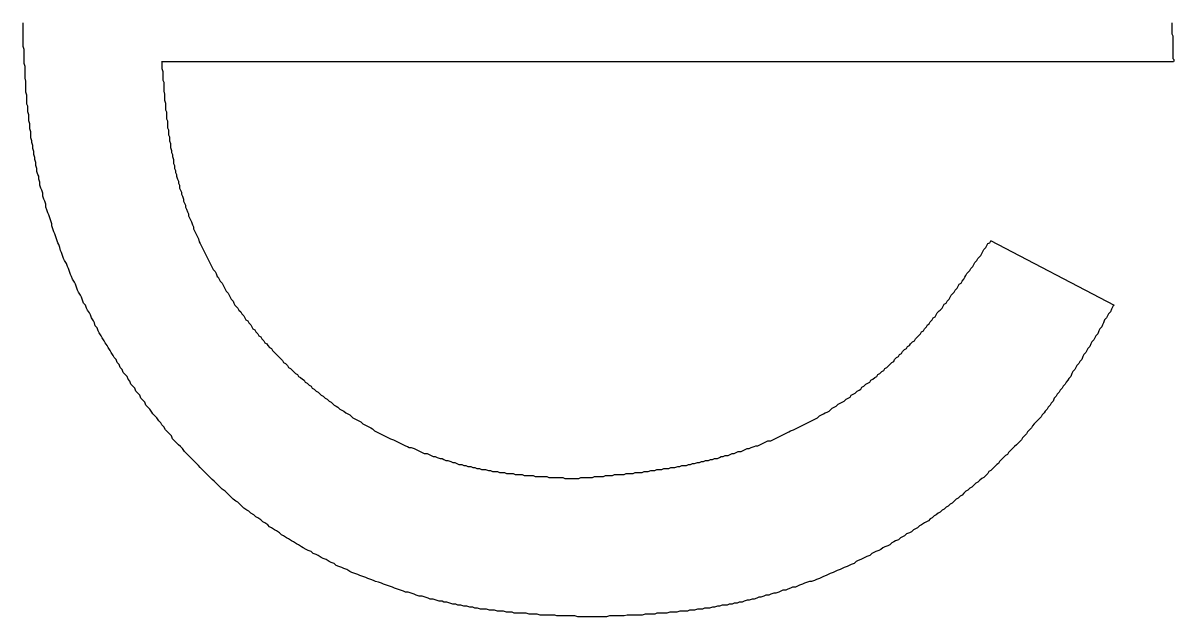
# Model space of a CAD drawing. Extents: x 50 to 797, y -88 to 551.
# Drawn here: x 154.414 to 155.576, y 537.193 to 537.793 of the extents above; entities that cross this region are included whole.
import ezdxf

# ---------------------------------------------------------------- set-up
doc = ezdxf.new("R2010")
doc.units = 0
doc.layers.get('0').update_dxf_attribs({"linetype": 'CONTINUOUS'})

msp = doc.modelspace()

# ---------------------------------------------------------------- linework, layer by layer
at = {"color": 7, "linetype": 'CONTINUOUS'}
for p, q in [((155.5756, 537.7536), (154.5539, 537.7536)), ((155.3909, 537.5733), (155.5155, 537.5079))]:
    msp.add_line(p, q, dxfattribs=at)
at = {"color": 7}
for points in [[(154.414, 537.781, 0), (154.414, 537.782, 0), (154.414, 537.784, 0), (154.414, 537.786, 0), (154.414, 537.788, 0), (154.414, 537.79, 0), (154.414, 537.792, 0), (154.414, 537.793, 0)], [(155.574, 537.793, 0), (155.574, 537.792, 0), (155.574, 537.79, 0), (155.574, 537.788, 0), (155.574, 537.786, 0), (155.574, 537.784, 0), (155.574, 537.782, 0), (155.575, 537.78, 0), (155.575, 537.778, 0), (155.575, 537.776, 0), (155.575, 537.774, 0), (155.575, 537.773, 0), (155.575, 537.771, 0), (155.575, 537.769, 0), (155.575, 537.767, 0), (155.575, 537.765, 0), (155.575, 537.763, 0), (155.575, 537.761, 0), (155.575, 537.759, 0), (155.575, 537.757, 0), (155.576, 537.756, 0), (155.576, 537.754, 0)], [(154.988, 537.193, 0), (154.985, 537.193, 0), (154.982, 537.193, 0), (154.979, 537.193, 0), (154.977, 537.193, 0), (154.974, 537.193, 0), (154.971, 537.194, 0), (154.968, 537.194, 0), (154.965, 537.194, 0), (154.962, 537.194, 0), (154.959, 537.194, 0), (154.956, 537.194, 0), (154.953, 537.194, 0), (154.951, 537.195, 0), (154.948, 537.195, 0), (154.945, 537.195, 0), (154.942, 537.195, 0), (154.939, 537.195, 0), (154.936, 537.195, 0), (154.933, 537.196, 0), (154.93, 537.196, 0), (154.928, 537.196, 0), (154.925, 537.196, 0), (154.922, 537.197, 0), (154.919, 537.197, 0), (154.916, 537.197, 0), (154.913, 537.197, 0), (154.91, 537.197, 0), (154.908, 537.198, 0), (154.905, 537.198, 0), (154.902, 537.198, 0), (154.899, 537.199, 0), (154.896, 537.199, 0), (154.893, 537.199, 0), (154.89, 537.2, 0), (154.888, 537.2, 0), (154.885, 537.2, 0), (154.882, 537.201, 0), (154.879, 537.201, 0), (154.876, 537.201, 0), (154.873, 537.202, 0), (154.87, 537.202, 0), (154.868, 537.203, 0), (154.865, 537.203, 0), (154.862, 537.204, 0), (154.859, 537.204, 0), (154.856, 537.205, 0), (154.853, 537.205, 0), (154.851, 537.206, 0), (154.848, 537.206, 0), (154.845, 537.207, 0), (154.842, 537.208, 0), (154.839, 537.208, 0), (154.837, 537.209, 0), (154.834, 537.209, 0), (154.831, 537.21, 0), (154.828, 537.211, 0), (154.825, 537.211, 0), (154.823, 537.212, 0), (154.82, 537.213, 0), (154.817, 537.214, 0), (154.814, 537.214, 0), (154.811, 537.215, 0), (154.809, 537.216, 0), (154.806, 537.217, 0), (154.803, 537.218, 0), (154.8, 537.218, 0), (154.798, 537.219, 0), (154.795, 537.22, 0), (154.792, 537.221, 0), (154.789, 537.222, 0), (154.787, 537.223, 0), (154.784, 537.224, 0), (154.781, 537.225, 0), (154.778, 537.226, 0), (154.776, 537.227, 0), (154.773, 537.228, 0), (154.77, 537.229, 0), (154.768, 537.23, 0), (154.765, 537.231, 0), (154.762, 537.232, 0), (154.76, 537.233, 0), (154.757, 537.234, 0), (154.754, 537.235, 0), (154.752, 537.236, 0), (154.749, 537.237, 0), (154.746, 537.238, 0), (154.744, 537.239, 0), (154.741, 537.241, 0), (154.738, 537.242, 0), (154.736, 537.243, 0), (154.733, 537.244, 0), (154.73, 537.245, 0), (154.728, 537.247, 0), (154.725, 537.248, 0), (154.723, 537.249, 0), (154.72, 537.251, 0), (154.717, 537.252, 0), (154.715, 537.253, 0), (154.712, 537.255, 0), (154.71, 537.256, 0), (154.707, 537.257, 0), (154.705, 537.259, 0), (154.702, 537.26, 0), (154.7, 537.261, 0), (154.697, 537.263, 0), (154.695, 537.264, 0), (154.692, 537.266, 0), (154.69, 537.267, 0), (154.687, 537.269, 0), (154.685, 537.27, 0), (154.682, 537.272, 0), (154.68, 537.273, 0), (154.677, 537.275, 0), (154.675, 537.276, 0), (154.673, 537.278, 0), (154.67, 537.28, 0), (154.668, 537.281, 0), (154.665, 537.283, 0), (154.663, 537.284, 0), (154.661, 537.286, 0), (154.658, 537.288, 0), (154.656, 537.289, 0), (154.654, 537.291, 0), (154.651, 537.293, 0), (154.649, 537.294, 0), (154.647, 537.296, 0), (154.644, 537.298, 0), (154.642, 537.3, 0), (154.64, 537.301, 0), (154.637, 537.303, 0), (154.635, 537.305, 0), (154.633, 537.307, 0), (154.631, 537.309, 0), (154.629, 537.31, 0), (154.626, 537.312, 0), (154.624, 537.314, 0), (154.622, 537.316, 0), (154.62, 537.318, 0), (154.618, 537.32, 0), (154.615, 537.322, 0), (154.613, 537.324, 0), (154.611, 537.326, 0), (154.609, 537.328, 0), (154.607, 537.33, 0), (154.605, 537.332, 0), (154.603, 537.334, 0), (154.601, 537.336, 0), (154.599, 537.338, 0), (154.597, 537.34, 0), (154.595, 537.342, 0), (154.593, 537.344, 0), (154.591, 537.346, 0), (154.589, 537.348, 0), (154.587, 537.35, 0), (154.585, 537.352, 0), (154.583, 537.354, 0), (154.581, 537.356, 0), (154.579, 537.358, 0), (154.577, 537.36, 0), (154.575, 537.363, 0), (154.573, 537.365, 0), (154.571, 537.367, 0), (154.569, 537.369, 0), (154.567, 537.371, 0), (154.565, 537.373, 0), (154.564, 537.376, 0), (154.562, 537.378, 0), (154.56, 537.38, 0), (154.558, 537.382, 0), (154.556, 537.385, 0), (154.554, 537.387, 0), (154.553, 537.389, 0), (154.551, 537.391, 0), (154.549, 537.394, 0), (154.547, 537.396, 0), (154.545, 537.398, 0), (154.544, 537.4, 0), (154.542, 537.403, 0), (154.54, 537.405, 0), (154.538, 537.407, 0), (154.537, 537.41, 0), (154.535, 537.412, 0), (154.533, 537.414, 0), (154.532, 537.417, 0), (154.53, 537.419, 0), (154.528, 537.421, 0), (154.527, 537.424, 0), (154.525, 537.426, 0), (154.523, 537.428, 0), (154.522, 537.431, 0), (154.52, 537.433, 0), (154.519, 537.436, 0), (154.517, 537.438, 0), (154.515, 537.44, 0), (154.514, 537.443, 0), (154.512, 537.445, 0), (154.511, 537.448, 0), (154.509, 537.45, 0), (154.508, 537.453, 0), (154.506, 537.455, 0), (154.505, 537.457, 0), (154.503, 537.46, 0), (154.502, 537.462, 0), (154.5, 537.465, 0), (154.499, 537.467, 0), (154.497, 537.47, 0), (154.496, 537.472, 0), (154.494, 537.475, 0), (154.493, 537.477, 0), (154.491, 537.48, 0), (154.49, 537.482, 0), (154.489, 537.485, 0), (154.487, 537.487, 0), (154.486, 537.49, 0), (154.485, 537.492, 0), (154.483, 537.495, 0), (154.482, 537.498, 0), (154.481, 537.5, 0), (154.479, 537.503, 0), (154.478, 537.505, 0), (154.477, 537.508, 0), (154.475, 537.51, 0), (154.474, 537.513, 0), (154.473, 537.516, 0), (154.472, 537.518, 0), (154.47, 537.521, 0), (154.469, 537.523, 0), (154.468, 537.526, 0), (154.467, 537.529, 0), (154.466, 537.531, 0), (154.464, 537.534, 0), (154.463, 537.537, 0), (154.462, 537.539, 0), (154.461, 537.542, 0), (154.46, 537.545, 0), (154.459, 537.547, 0), (154.458, 537.55, 0), (154.456, 537.553, 0), (154.455, 537.555, 0), (154.454, 537.558, 0), (154.453, 537.561, 0), (154.452, 537.563, 0), (154.451, 537.566, 0), (154.45, 537.569, 0), (154.449, 537.571, 0), (154.448, 537.574, 0), (154.447, 537.577, 0), (154.446, 537.58, 0), (154.445, 537.582, 0), (154.444, 537.585, 0), (154.443, 537.588, 0), (154.443, 537.59, 0), (154.442, 537.593, 0), (154.441, 537.596, 0), (154.44, 537.599, 0), (154.439, 537.601, 0), (154.438, 537.604, 0), (154.437, 537.607, 0), (154.437, 537.61, 0), (154.436, 537.613, 0), (154.435, 537.615, 0), (154.434, 537.618, 0), (154.434, 537.621, 0), (154.433, 537.624, 0), (154.432, 537.626, 0), (154.431, 537.629, 0), (154.431, 537.632, 0), (154.43, 537.635, 0), (154.43, 537.638, 0), (154.429, 537.64, 0), (154.428, 537.643, 0), (154.428, 537.646, 0), (154.427, 537.649, 0), (154.427, 537.652, 0), (154.426, 537.655, 0), (154.426, 537.657, 0), (154.425, 537.66, 0), (154.425, 537.663, 0), (154.424, 537.666, 0), (154.424, 537.669, 0), (154.423, 537.672, 0), (154.423, 537.674, 0), (154.422, 537.677, 0), (154.422, 537.68, 0), (154.422, 537.683, 0), (154.421, 537.686, 0), (154.421, 537.689, 0), (154.421, 537.691, 0), (154.42, 537.694, 0), (154.42, 537.697, 0), (154.42, 537.7, 0), (154.419, 537.703, 0), (154.419, 537.706, 0), (154.419, 537.709, 0), (154.418, 537.711, 0), (154.418, 537.714, 0), (154.418, 537.717, 0), (154.418, 537.72, 0), (154.417, 537.723, 0), (154.417, 537.726, 0), (154.417, 537.729, 0), (154.417, 537.732, 0), (154.417, 537.734, 0), (154.416, 537.737, 0), (154.416, 537.74, 0), (154.416, 537.743, 0), (154.416, 537.746, 0), (154.416, 537.749, 0), (154.415, 537.752, 0), (154.415, 537.755, 0), (154.415, 537.757, 0), (154.415, 537.76, 0), (154.415, 537.763, 0), (154.415, 537.766, 0), (154.414, 537.769, 0), (154.414, 537.772, 0), (154.414, 537.775, 0), (154.414, 537.778, 0), (154.414, 537.781, 0)], [(154.554, 537.754, 0), (154.554, 537.751, 0), (154.554, 537.749, 0), (154.554, 537.747, 0), (154.555, 537.744, 0), (154.555, 537.742, 0), (154.555, 537.74, 0), (154.555, 537.738, 0), (154.555, 537.735, 0), (154.556, 537.733, 0), (154.556, 537.731, 0), (154.556, 537.728, 0), (154.556, 537.726, 0), (154.556, 537.724, 0), (154.557, 537.721, 0), (154.557, 537.719, 0), (154.557, 537.717, 0), (154.557, 537.715, 0), (154.558, 537.712, 0), (154.558, 537.71, 0), (154.558, 537.708, 0), (154.558, 537.705, 0), (154.559, 537.703, 0), (154.559, 537.701, 0), (154.559, 537.699, 0), (154.559, 537.696, 0), (154.56, 537.694, 0), (154.56, 537.692, 0), (154.56, 537.689, 0), (154.56, 537.687, 0), (154.561, 537.685, 0), (154.561, 537.683, 0), (154.561, 537.68, 0), (154.562, 537.678, 0), (154.562, 537.676, 0), (154.562, 537.674, 0), (154.563, 537.671, 0), (154.563, 537.669, 0), (154.563, 537.667, 0), (154.564, 537.664, 0), (154.564, 537.662, 0), (154.565, 537.66, 0), (154.565, 537.658, 0), (154.566, 537.655, 0), (154.566, 537.653, 0), (154.566, 537.651, 0), (154.567, 537.649, 0), (154.567, 537.646, 0), (154.568, 537.644, 0), (154.568, 537.642, 0), (154.569, 537.64, 0), (154.569, 537.638, 0), (154.57, 537.635, 0), (154.571, 537.633, 0), (154.571, 537.631, 0), (154.572, 537.629, 0), (154.572, 537.626, 0), (154.573, 537.624, 0), (154.574, 537.622, 0), (154.574, 537.62, 0), (154.575, 537.618, 0), (154.576, 537.615, 0), (154.576, 537.613, 0), (154.577, 537.611, 0), (154.578, 537.609, 0), (154.578, 537.607, 0), (154.579, 537.605, 0), (154.58, 537.602, 0), (154.581, 537.6, 0), (154.581, 537.598, 0), (154.582, 537.596, 0), (154.583, 537.594, 0), (154.584, 537.592, 0), (154.585, 537.589, 0), (154.586, 537.587, 0), (154.586, 537.585, 0), (154.587, 537.583, 0), (154.588, 537.581, 0), (154.589, 537.579, 0), (154.59, 537.577, 0), (154.591, 537.575, 0), (154.592, 537.572, 0), (154.593, 537.57, 0), (154.594, 537.568, 0), (154.595, 537.566, 0), (154.596, 537.564, 0), (154.597, 537.562, 0), (154.598, 537.56, 0), (154.599, 537.558, 0), (154.6, 537.556, 0), (154.601, 537.554, 0), (154.602, 537.552, 0), (154.603, 537.55, 0), (154.604, 537.548, 0), (154.605, 537.546, 0), (154.606, 537.544, 0), (154.608, 537.542, 0), (154.609, 537.54, 0), (154.61, 537.537, 0), (154.611, 537.536, 0), (154.612, 537.534, 0), (154.613, 537.532, 0), (154.615, 537.53, 0), (154.616, 537.528, 0), (154.617, 537.526, 0), (154.618, 537.524, 0), (154.619, 537.522, 0), (154.621, 537.52, 0), (154.622, 537.518, 0), (154.623, 537.516, 0), (154.624, 537.514, 0), (154.626, 537.512, 0), (154.627, 537.51, 0), (154.628, 537.508, 0), (154.63, 537.506, 0), (154.631, 537.505, 0), (154.632, 537.503, 0), (154.634, 537.501, 0), (154.635, 537.499, 0), (154.637, 537.497, 0), (154.638, 537.495, 0), (154.639, 537.493, 0), (154.641, 537.492, 0), (154.642, 537.49, 0), (154.644, 537.488, 0), (154.645, 537.486, 0), (154.646, 537.484, 0), (154.648, 537.483, 0), (154.649, 537.481, 0), (154.651, 537.479, 0), (154.652, 537.477, 0), (154.654, 537.476, 0), (154.655, 537.474, 0), (154.657, 537.472, 0), (154.658, 537.47, 0), (154.66, 537.469, 0), (154.661, 537.467, 0), (154.663, 537.465, 0), (154.665, 537.464, 0), (154.666, 537.462, 0), (154.668, 537.46, 0), (154.669, 537.459, 0), (154.671, 537.457, 0), (154.673, 537.455, 0), (154.674, 537.454, 0), (154.676, 537.452, 0), (154.677, 537.45, 0), (154.679, 537.449, 0), (154.681, 537.447, 0), (154.682, 537.445, 0), (154.684, 537.444, 0), (154.686, 537.442, 0), (154.687, 537.441, 0), (154.689, 537.439, 0), (154.691, 537.438, 0), (154.692, 537.436, 0), (154.694, 537.435, 0), (154.696, 537.433, 0), (154.698, 537.432, 0), (154.699, 537.43, 0), (154.701, 537.429, 0), (154.703, 537.427, 0), (154.705, 537.426, 0), (154.706, 537.424, 0), (154.708, 537.423, 0), (154.71, 537.421, 0), (154.712, 537.42, 0), (154.714, 537.418, 0), (154.715, 537.417, 0), (154.717, 537.416, 0), (154.719, 537.414, 0), (154.721, 537.413, 0), (154.723, 537.411, 0), (154.725, 537.41, 0), (154.726, 537.409, 0), (154.728, 537.407, 0), (154.73, 537.406, 0), (154.732, 537.405, 0), (154.734, 537.403, 0), (154.736, 537.402, 0), (154.738, 537.401, 0), (154.74, 537.399, 0), (154.742, 537.398, 0), (154.744, 537.397, 0), (154.745, 537.396, 0), (154.747, 537.394, 0), (154.749, 537.393, 0), (154.751, 537.392, 0), (154.753, 537.391, 0), (154.755, 537.39, 0), (154.757, 537.388, 0), (154.759, 537.387, 0), (154.761, 537.386, 0), (154.763, 537.385, 0), (154.765, 537.384, 0), (154.767, 537.383, 0), (154.769, 537.381, 0), (154.771, 537.38, 0), (154.773, 537.379, 0), (154.775, 537.378, 0), (154.777, 537.377, 0), (154.779, 537.376, 0), (154.781, 537.375, 0), (154.783, 537.374, 0), (154.785, 537.373, 0), (154.788, 537.372, 0), (154.79, 537.371, 0), (154.792, 537.37, 0), (154.794, 537.369, 0), (154.796, 537.368, 0), (154.798, 537.367, 0), (154.8, 537.366, 0), (154.802, 537.365, 0), (154.804, 537.364, 0), (154.806, 537.364, 0), (154.809, 537.363, 0), (154.811, 537.362, 0), (154.813, 537.361, 0), (154.815, 537.36, 0), (154.817, 537.359, 0), (154.819, 537.358, 0), (154.822, 537.358, 0), (154.824, 537.357, 0), (154.826, 537.356, 0), (154.828, 537.355, 0), (154.83, 537.355, 0), (154.832, 537.354, 0), (154.835, 537.353, 0), (154.837, 537.353, 0), (154.839, 537.352, 0), (154.841, 537.351, 0), (154.843, 537.351, 0), (154.846, 537.35, 0), (154.848, 537.349, 0), (154.85, 537.349, 0), (154.852, 537.348, 0), (154.854, 537.347, 0), (154.857, 537.347, 0), (154.859, 537.346, 0), (154.861, 537.346, 0), (154.863, 537.345, 0), (154.866, 537.345, 0), (154.868, 537.344, 0), (154.87, 537.344, 0), (154.872, 537.343, 0), (154.875, 537.343, 0), (154.877, 537.342, 0), (154.879, 537.342, 0), (154.881, 537.342, 0), (154.884, 537.341, 0), (154.886, 537.341, 0), (154.888, 537.34, 0), (154.89, 537.34, 0), (154.893, 537.34, 0), (154.895, 537.339, 0), (154.897, 537.339, 0), (154.9, 537.339, 0), (154.902, 537.338, 0), (154.904, 537.338, 0), (154.906, 537.338, 0), (154.909, 537.338, 0), (154.911, 537.337, 0), (154.913, 537.337, 0), (154.915, 537.337, 0), (154.918, 537.337, 0), (154.92, 537.336, 0), (154.922, 537.336, 0), (154.925, 537.336, 0), (154.927, 537.336, 0), (154.929, 537.336, 0), (154.931, 537.335, 0), (154.934, 537.335, 0), (154.936, 537.335, 0), (154.938, 537.335, 0), (154.941, 537.335, 0), (154.943, 537.335, 0), (154.945, 537.334, 0), (154.948, 537.334, 0), (154.95, 537.334, 0), (154.952, 537.334, 0), (154.954, 537.334, 0), (154.957, 537.334, 0), (154.959, 537.334, 0), (154.961, 537.333, 0), (154.964, 537.333, 0), (154.966, 537.333, 0), (154.968, 537.333, 0), (154.971, 537.333, 0)], [(154.971, 537.333, 0), (154.973, 537.333, 0), (154.975, 537.333, 0), (154.977, 537.334, 0), (154.98, 537.334, 0), (154.982, 537.334, 0), (154.984, 537.334, 0), (154.986, 537.334, 0), (154.989, 537.334, 0), (154.991, 537.335, 0), (154.993, 537.335, 0), (154.996, 537.335, 0), (154.998, 537.335, 0), (155, 537.335, 0), (155.002, 537.336, 0), (155.005, 537.336, 0), (155.007, 537.336, 0), (155.009, 537.336, 0), (155.011, 537.337, 0), (155.014, 537.337, 0), (155.016, 537.337, 0), (155.018, 537.337, 0), (155.021, 537.337, 0), (155.023, 537.338, 0), (155.025, 537.338, 0), (155.027, 537.338, 0), (155.03, 537.338, 0), (155.032, 537.339, 0), (155.034, 537.339, 0), (155.036, 537.339, 0), (155.039, 537.339, 0), (155.041, 537.34, 0), (155.043, 537.34, 0), (155.045, 537.34, 0), (155.048, 537.341, 0), (155.05, 537.341, 0), (155.052, 537.341, 0), (155.054, 537.342, 0), (155.057, 537.342, 0), (155.059, 537.342, 0), (155.061, 537.343, 0), (155.063, 537.343, 0), (155.066, 537.343, 0), (155.068, 537.344, 0), (155.07, 537.344, 0), (155.072, 537.344, 0), (155.075, 537.345, 0), (155.077, 537.345, 0), (155.079, 537.346, 0), (155.081, 537.346, 0), (155.084, 537.346, 0), (155.086, 537.347, 0), (155.088, 537.347, 0), (155.09, 537.348, 0), (155.092, 537.348, 0), (155.095, 537.349, 0), (155.097, 537.349, 0), (155.099, 537.35, 0), (155.101, 537.35, 0), (155.103, 537.351, 0), (155.106, 537.351, 0), (155.108, 537.352, 0), (155.11, 537.352, 0), (155.112, 537.353, 0), (155.115, 537.353, 0), (155.117, 537.354, 0), (155.119, 537.355, 0), (155.121, 537.355, 0), (155.123, 537.356, 0), (155.126, 537.356, 0), (155.128, 537.357, 0), (155.13, 537.358, 0), (155.132, 537.358, 0), (155.134, 537.359, 0), (155.136, 537.36, 0), (155.139, 537.36, 0), (155.141, 537.361, 0), (155.143, 537.362, 0), (155.145, 537.363, 0), (155.147, 537.363, 0), (155.149, 537.364, 0), (155.152, 537.365, 0), (155.154, 537.366, 0), (155.156, 537.366, 0), (155.158, 537.367, 0), (155.16, 537.368, 0), (155.162, 537.369, 0), (155.164, 537.37, 0), (155.166, 537.371, 0), (155.169, 537.371, 0), (155.171, 537.372, 0), (155.173, 537.373, 0), (155.175, 537.374, 0), (155.177, 537.375, 0), (155.179, 537.376, 0), (155.181, 537.377, 0), (155.183, 537.378, 0), (155.185, 537.379, 0), (155.187, 537.38, 0), (155.189, 537.381, 0), (155.192, 537.382, 0), (155.194, 537.383, 0), (155.196, 537.384, 0), (155.198, 537.385, 0), (155.2, 537.386, 0), (155.202, 537.387, 0), (155.204, 537.388, 0), (155.206, 537.389, 0), (155.208, 537.39, 0), (155.21, 537.391, 0), (155.212, 537.392, 0), (155.214, 537.393, 0), (155.216, 537.394, 0), (155.218, 537.396, 0), (155.22, 537.397, 0), (155.222, 537.398, 0), (155.224, 537.399, 0), (155.226, 537.4, 0), (155.228, 537.401, 0), (155.23, 537.403, 0), (155.231, 537.404, 0), (155.233, 537.405, 0), (155.235, 537.406, 0), (155.237, 537.408, 0), (155.239, 537.409, 0), (155.241, 537.41, 0), (155.243, 537.411, 0), (155.245, 537.413, 0), (155.247, 537.414, 0), (155.249, 537.415, 0), (155.25, 537.417, 0), (155.252, 537.418, 0), (155.254, 537.419, 0), (155.256, 537.421, 0), (155.258, 537.422, 0), (155.26, 537.423, 0), (155.261, 537.425, 0), (155.263, 537.426, 0), (155.265, 537.428, 0), (155.267, 537.429, 0), (155.269, 537.43, 0), (155.27, 537.432, 0), (155.272, 537.433, 0), (155.274, 537.435, 0), (155.276, 537.436, 0), (155.277, 537.438, 0), (155.279, 537.439, 0), (155.281, 537.441, 0), (155.283, 537.442, 0), (155.284, 537.444, 0), (155.286, 537.445, 0), (155.288, 537.447, 0), (155.289, 537.448, 0), (155.291, 537.45, 0), (155.293, 537.451, 0), (155.294, 537.453, 0), (155.296, 537.455, 0), (155.298, 537.456, 0), (155.299, 537.458, 0), (155.301, 537.459, 0), (155.302, 537.461, 0), (155.304, 537.463, 0), (155.306, 537.464, 0), (155.307, 537.466, 0), (155.309, 537.467, 0), (155.31, 537.469, 0), (155.312, 537.471, 0), (155.314, 537.472, 0), (155.315, 537.474, 0), (155.317, 537.476, 0), (155.318, 537.477, 0), (155.32, 537.479, 0), (155.321, 537.481, 0), (155.323, 537.482, 0), (155.324, 537.484, 0), (155.326, 537.486, 0), (155.327, 537.488, 0), (155.329, 537.489, 0), (155.33, 537.491, 0), (155.332, 537.493, 0), (155.333, 537.495, 0), (155.335, 537.496, 0), (155.336, 537.498, 0), (155.337, 537.5, 0), (155.339, 537.502, 0), (155.34, 537.503, 0), (155.342, 537.505, 0), (155.343, 537.507, 0), (155.344, 537.509, 0), (155.346, 537.51, 0), (155.347, 537.512, 0), (155.349, 537.514, 0), (155.35, 537.516, 0), (155.351, 537.518, 0), (155.353, 537.52, 0), (155.354, 537.521, 0), (155.355, 537.523, 0), (155.357, 537.525, 0), (155.358, 537.527, 0), (155.359, 537.529, 0), (155.361, 537.53, 0), (155.362, 537.532, 0), (155.364, 537.534, 0), (155.365, 537.536, 0), (155.366, 537.538, 0), (155.367, 537.54, 0), (155.369, 537.542, 0), (155.37, 537.543, 0), (155.371, 537.545, 0), (155.373, 537.547, 0), (155.374, 537.549, 0), (155.375, 537.551, 0), (155.377, 537.553, 0), (155.378, 537.555, 0), (155.379, 537.556, 0), (155.381, 537.558, 0), (155.382, 537.56, 0), (155.383, 537.562, 0), (155.384, 537.564, 0), (155.386, 537.566, 0), (155.387, 537.568, 0), (155.388, 537.57, 0), (155.39, 537.571, 0), (155.391, 537.573, 0)], [(155.515, 537.508, 0), (155.514, 537.506, 0), (155.513, 537.504, 0), (155.512, 537.501, 0), (155.51, 537.499, 0), (155.509, 537.497, 0), (155.508, 537.495, 0), (155.506, 537.493, 0), (155.505, 537.49, 0), (155.504, 537.488, 0), (155.503, 537.486, 0), (155.501, 537.484, 0), (155.5, 537.482, 0), (155.499, 537.479, 0), (155.497, 537.477, 0), (155.496, 537.475, 0), (155.495, 537.473, 0), (155.493, 537.471, 0), (155.492, 537.469, 0), (155.491, 537.466, 0), (155.489, 537.464, 0), (155.488, 537.462, 0), (155.487, 537.46, 0), (155.485, 537.458, 0), (155.484, 537.456, 0), (155.483, 537.453, 0), (155.481, 537.451, 0), (155.48, 537.449, 0), (155.478, 537.447, 0), (155.477, 537.445, 0), (155.476, 537.443, 0), (155.474, 537.441, 0), (155.473, 537.439, 0), (155.472, 537.436, 0), (155.47, 537.434, 0), (155.469, 537.432, 0), (155.467, 537.43, 0), (155.466, 537.428, 0), (155.464, 537.426, 0), (155.463, 537.424, 0), (155.461, 537.422, 0), (155.46, 537.42, 0), (155.458, 537.418, 0), (155.457, 537.416, 0), (155.455, 537.414, 0), (155.454, 537.411, 0), (155.452, 537.409, 0), (155.451, 537.407, 0), (155.449, 537.405, 0), (155.448, 537.403, 0), (155.446, 537.401, 0), (155.445, 537.399, 0), (155.443, 537.397, 0), (155.442, 537.395, 0), (155.44, 537.393, 0), (155.438, 537.391, 0), (155.437, 537.39, 0), (155.435, 537.388, 0), (155.433, 537.386, 0), (155.432, 537.384, 0), (155.43, 537.382, 0), (155.428, 537.38, 0), (155.427, 537.378, 0), (155.425, 537.376, 0), (155.423, 537.374, 0), (155.422, 537.372, 0), (155.42, 537.37, 0), (155.418, 537.368, 0), (155.417, 537.367, 0), (155.415, 537.365, 0), (155.413, 537.363, 0), (155.411, 537.361, 0), (155.409, 537.359, 0), (155.408, 537.357, 0), (155.406, 537.356, 0), (155.404, 537.354, 0), (155.402, 537.352, 0), (155.4, 537.35, 0), (155.399, 537.348, 0), (155.397, 537.347, 0), (155.395, 537.345, 0), (155.393, 537.343, 0), (155.391, 537.341, 0), (155.389, 537.34, 0), (155.388, 537.338, 0), (155.386, 537.336, 0), (155.384, 537.334, 0), (155.382, 537.333, 0), (155.38, 537.331, 0), (155.378, 537.329, 0), (155.376, 537.328, 0), (155.374, 537.326, 0), (155.372, 537.324, 0), (155.37, 537.323, 0), (155.368, 537.321, 0), (155.366, 537.32, 0), (155.364, 537.318, 0), (155.362, 537.316, 0), (155.36, 537.315, 0), (155.358, 537.313, 0), (155.356, 537.312, 0), (155.354, 537.31, 0), (155.352, 537.308, 0), (155.35, 537.307, 0), (155.348, 537.305, 0), (155.346, 537.304, 0), (155.344, 537.302, 0), (155.342, 537.301, 0), (155.34, 537.299, 0), (155.338, 537.298, 0), (155.336, 537.296, 0), (155.334, 537.295, 0), (155.332, 537.293, 0), (155.33, 537.292, 0), (155.328, 537.29, 0), (155.326, 537.289, 0), (155.324, 537.288, 0), (155.321, 537.286, 0), (155.319, 537.285, 0), (155.317, 537.283, 0), (155.315, 537.282, 0), (155.313, 537.281, 0), (155.311, 537.279, 0), (155.309, 537.278, 0), (155.306, 537.277, 0), (155.304, 537.275, 0), (155.302, 537.274, 0), (155.3, 537.273, 0), (155.298, 537.271, 0), (155.295, 537.27, 0), (155.293, 537.269, 0), (155.291, 537.268, 0), (155.289, 537.266, 0), (155.287, 537.265, 0), (155.284, 537.264, 0), (155.282, 537.263, 0), (155.28, 537.261, 0), (155.278, 537.26, 0), (155.275, 537.259, 0), (155.273, 537.258, 0), (155.271, 537.257, 0), (155.269, 537.255, 0), (155.266, 537.254, 0), (155.264, 537.253, 0), (155.262, 537.252, 0), (155.26, 537.251, 0), (155.257, 537.25, 0), (155.255, 537.249, 0), (155.253, 537.247, 0), (155.25, 537.246, 0), (155.248, 537.245, 0), (155.246, 537.244, 0), (155.243, 537.243, 0), (155.241, 537.242, 0), (155.239, 537.241, 0), (155.236, 537.24, 0), (155.234, 537.239, 0), (155.232, 537.238, 0), (155.229, 537.237, 0), (155.227, 537.236, 0), (155.225, 537.235, 0), (155.222, 537.234, 0), (155.22, 537.233, 0), (155.218, 537.232, 0), (155.215, 537.231, 0), (155.213, 537.23, 0), (155.21, 537.229, 0), (155.208, 537.229, 0), (155.206, 537.228, 0), (155.203, 537.227, 0), (155.201, 537.226, 0), (155.198, 537.225, 0), (155.196, 537.224, 0), (155.194, 537.223, 0), (155.191, 537.223, 0), (155.189, 537.222, 0), (155.186, 537.221, 0), (155.184, 537.22, 0), (155.181, 537.22, 0), (155.179, 537.219, 0), (155.177, 537.218, 0), (155.174, 537.217, 0), (155.172, 537.217, 0), (155.169, 537.216, 0), (155.167, 537.215, 0), (155.164, 537.215, 0), (155.162, 537.214, 0), (155.159, 537.213, 0), (155.157, 537.213, 0), (155.155, 537.212, 0), (155.152, 537.211, 0), (155.15, 537.211, 0), (155.147, 537.21, 0), (155.145, 537.21, 0), (155.142, 537.209, 0), (155.14, 537.208, 0), (155.137, 537.208, 0), (155.135, 537.207, 0), (155.132, 537.207, 0), (155.13, 537.206, 0), (155.127, 537.206, 0), (155.125, 537.205, 0), (155.122, 537.205, 0), (155.12, 537.205, 0), (155.117, 537.204, 0), (155.115, 537.204, 0), (155.112, 537.203, 0), (155.11, 537.203, 0), (155.107, 537.202, 0), (155.105, 537.202, 0), (155.102, 537.202, 0), (155.1, 537.201, 0), (155.097, 537.201, 0), (155.095, 537.201, 0), (155.092, 537.2, 0), (155.09, 537.2, 0), (155.087, 537.2, 0), (155.085, 537.199, 0), (155.082, 537.199, 0), (155.08, 537.199, 0), (155.077, 537.199, 0), (155.074, 537.198, 0), (155.072, 537.198, 0), (155.069, 537.198, 0), (155.067, 537.198, 0), (155.064, 537.197, 0), (155.062, 537.197, 0), (155.059, 537.197, 0), (155.057, 537.197, 0), (155.054, 537.197, 0), (155.052, 537.196, 0), (155.049, 537.196, 0), (155.047, 537.196, 0), (155.044, 537.196, 0), (155.042, 537.196, 0), (155.039, 537.195, 0), (155.036, 537.195, 0), (155.034, 537.195, 0), (155.031, 537.195, 0), (155.029, 537.195, 0), (155.026, 537.195, 0), (155.024, 537.195, 0), (155.021, 537.194, 0), (155.019, 537.194, 0), (155.016, 537.194, 0), (155.014, 537.194, 0), (155.011, 537.194, 0), (155.008, 537.194, 0), (155.006, 537.194, 0), (155.003, 537.193, 0), (155.001, 537.193, 0), (154.998, 537.193, 0), (154.996, 537.193, 0), (154.993, 537.193, 0), (154.991, 537.193, 0), (154.988, 537.193, 0)]]:
    msp.add_polyline3d(points, dxfattribs=at)

doc.saveas('drawing.dxf')
